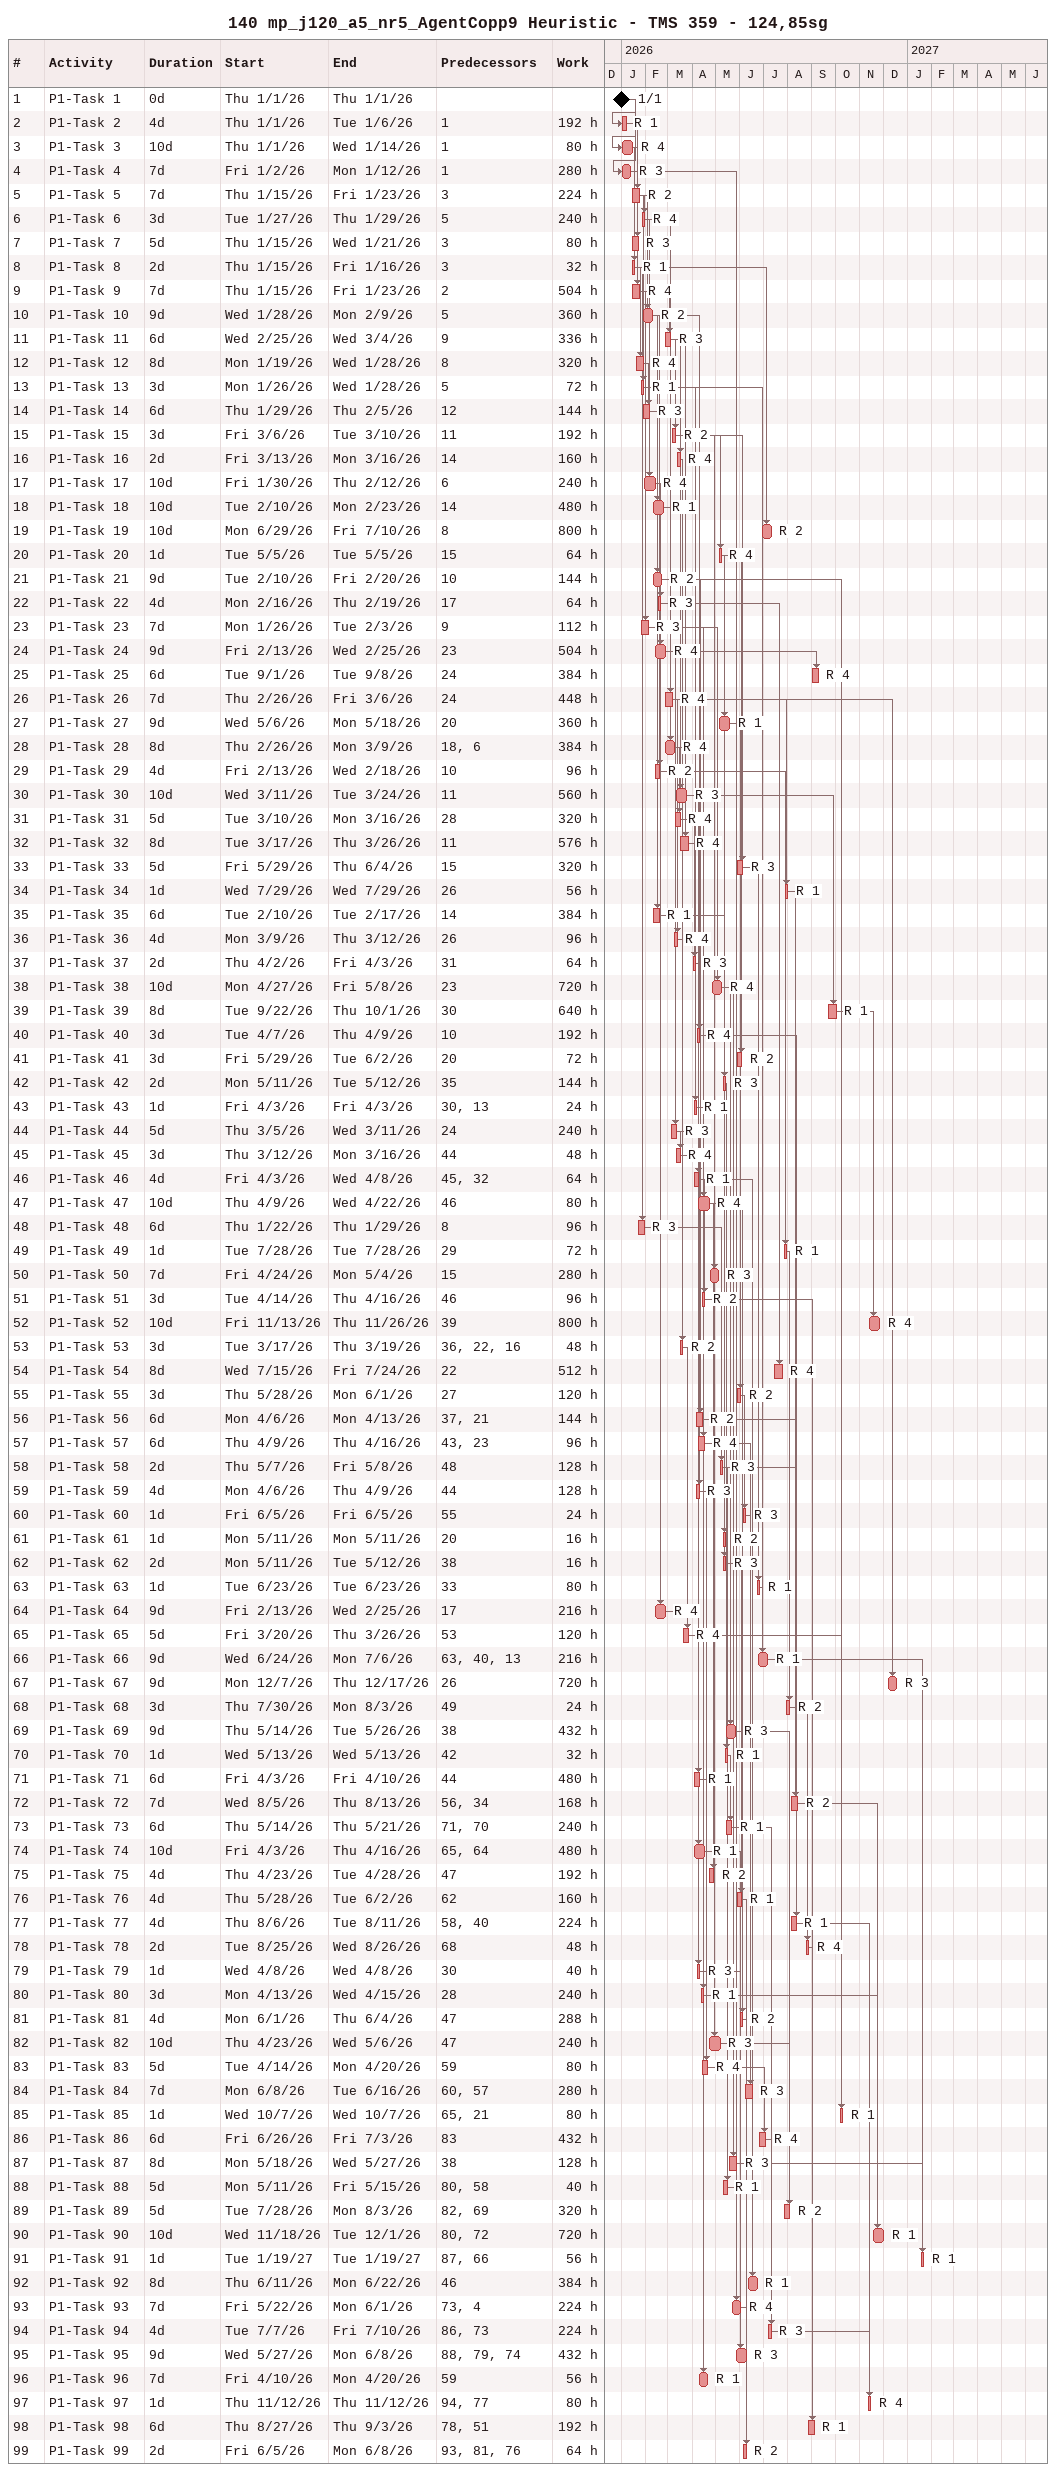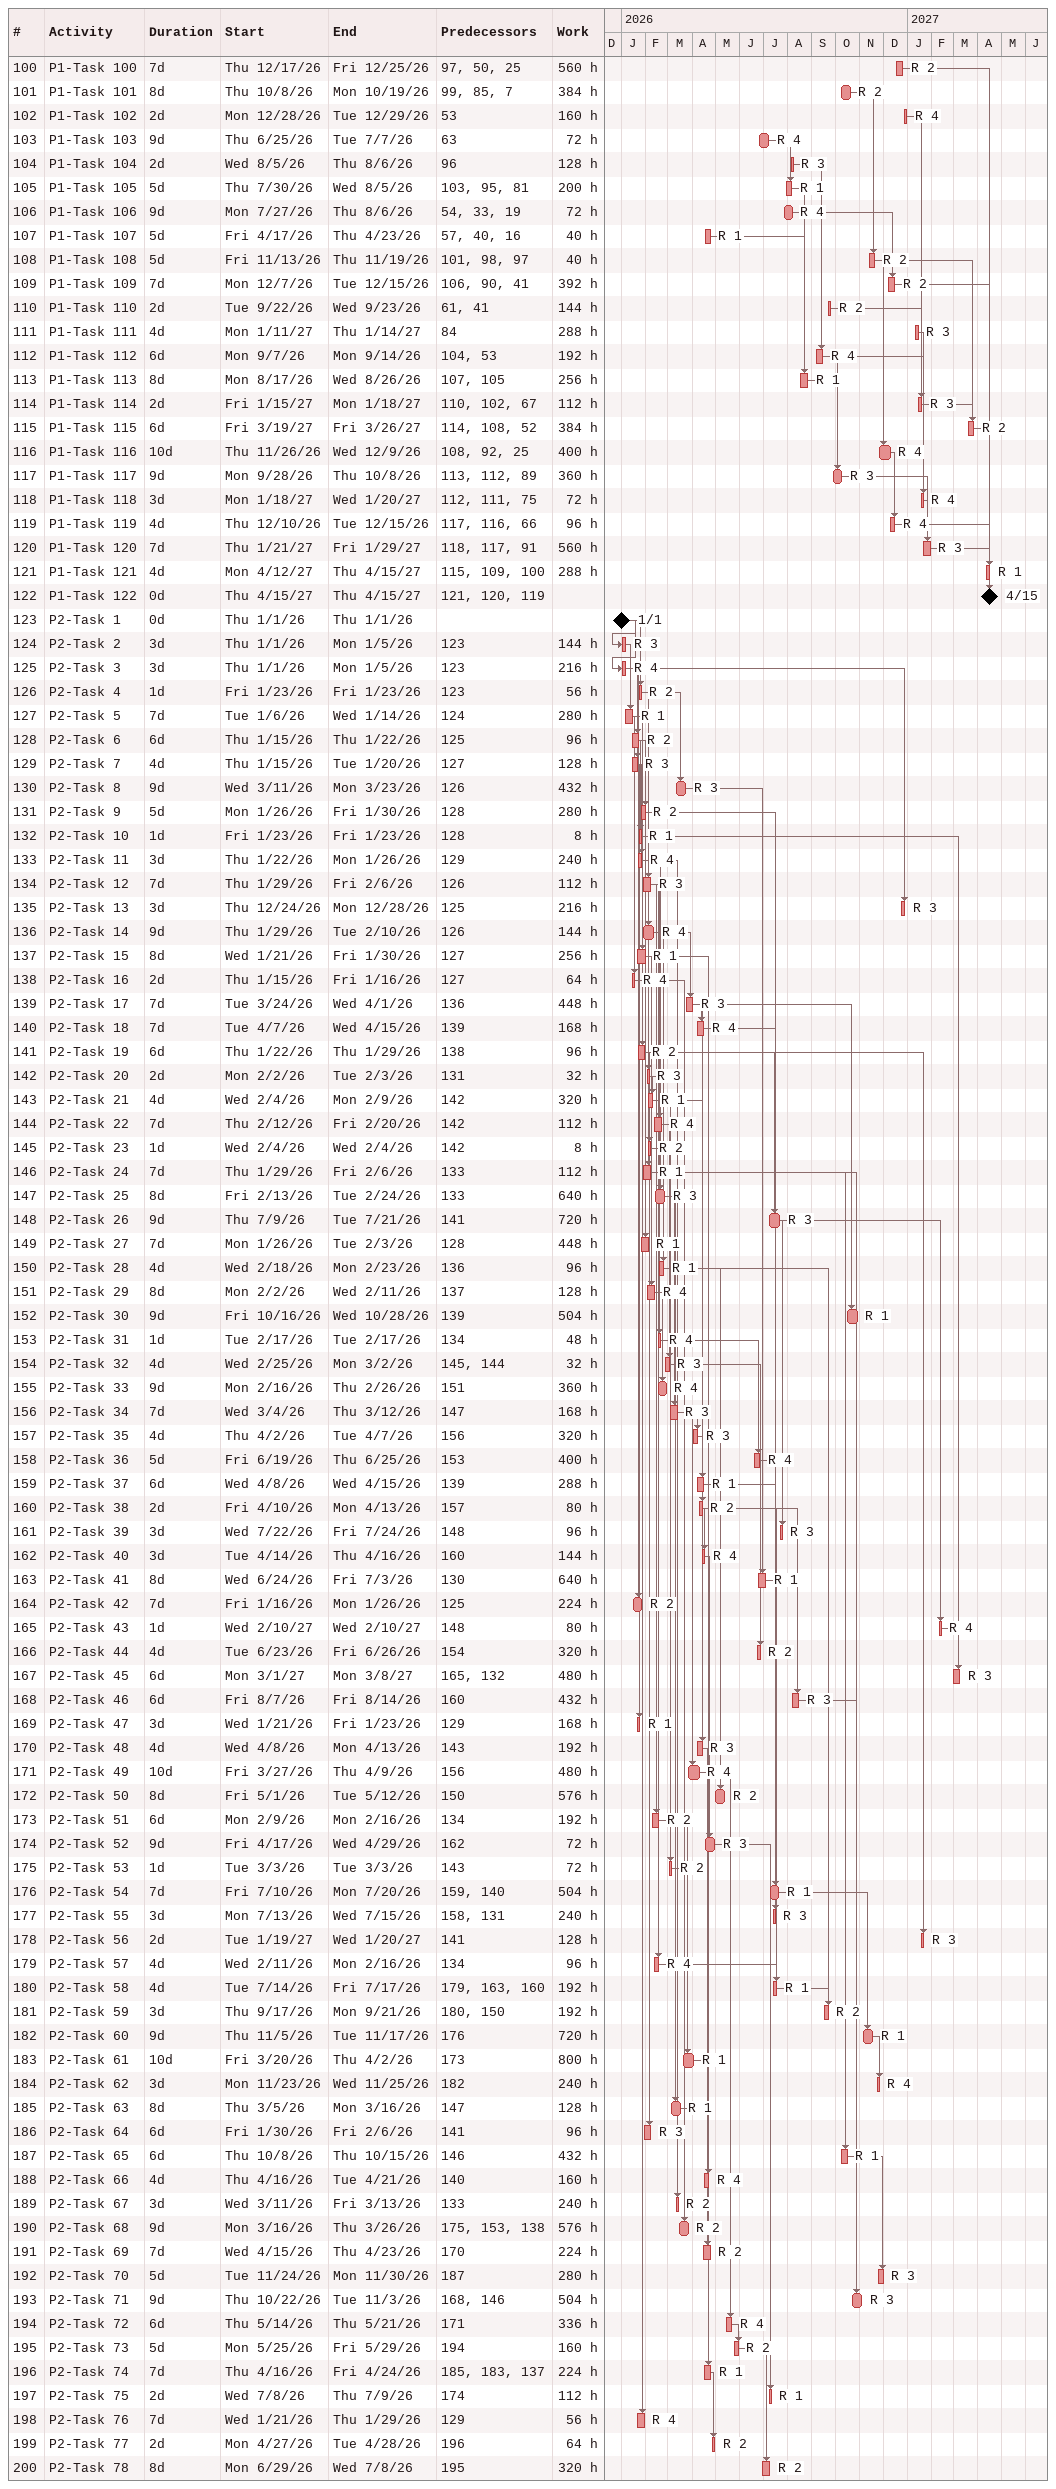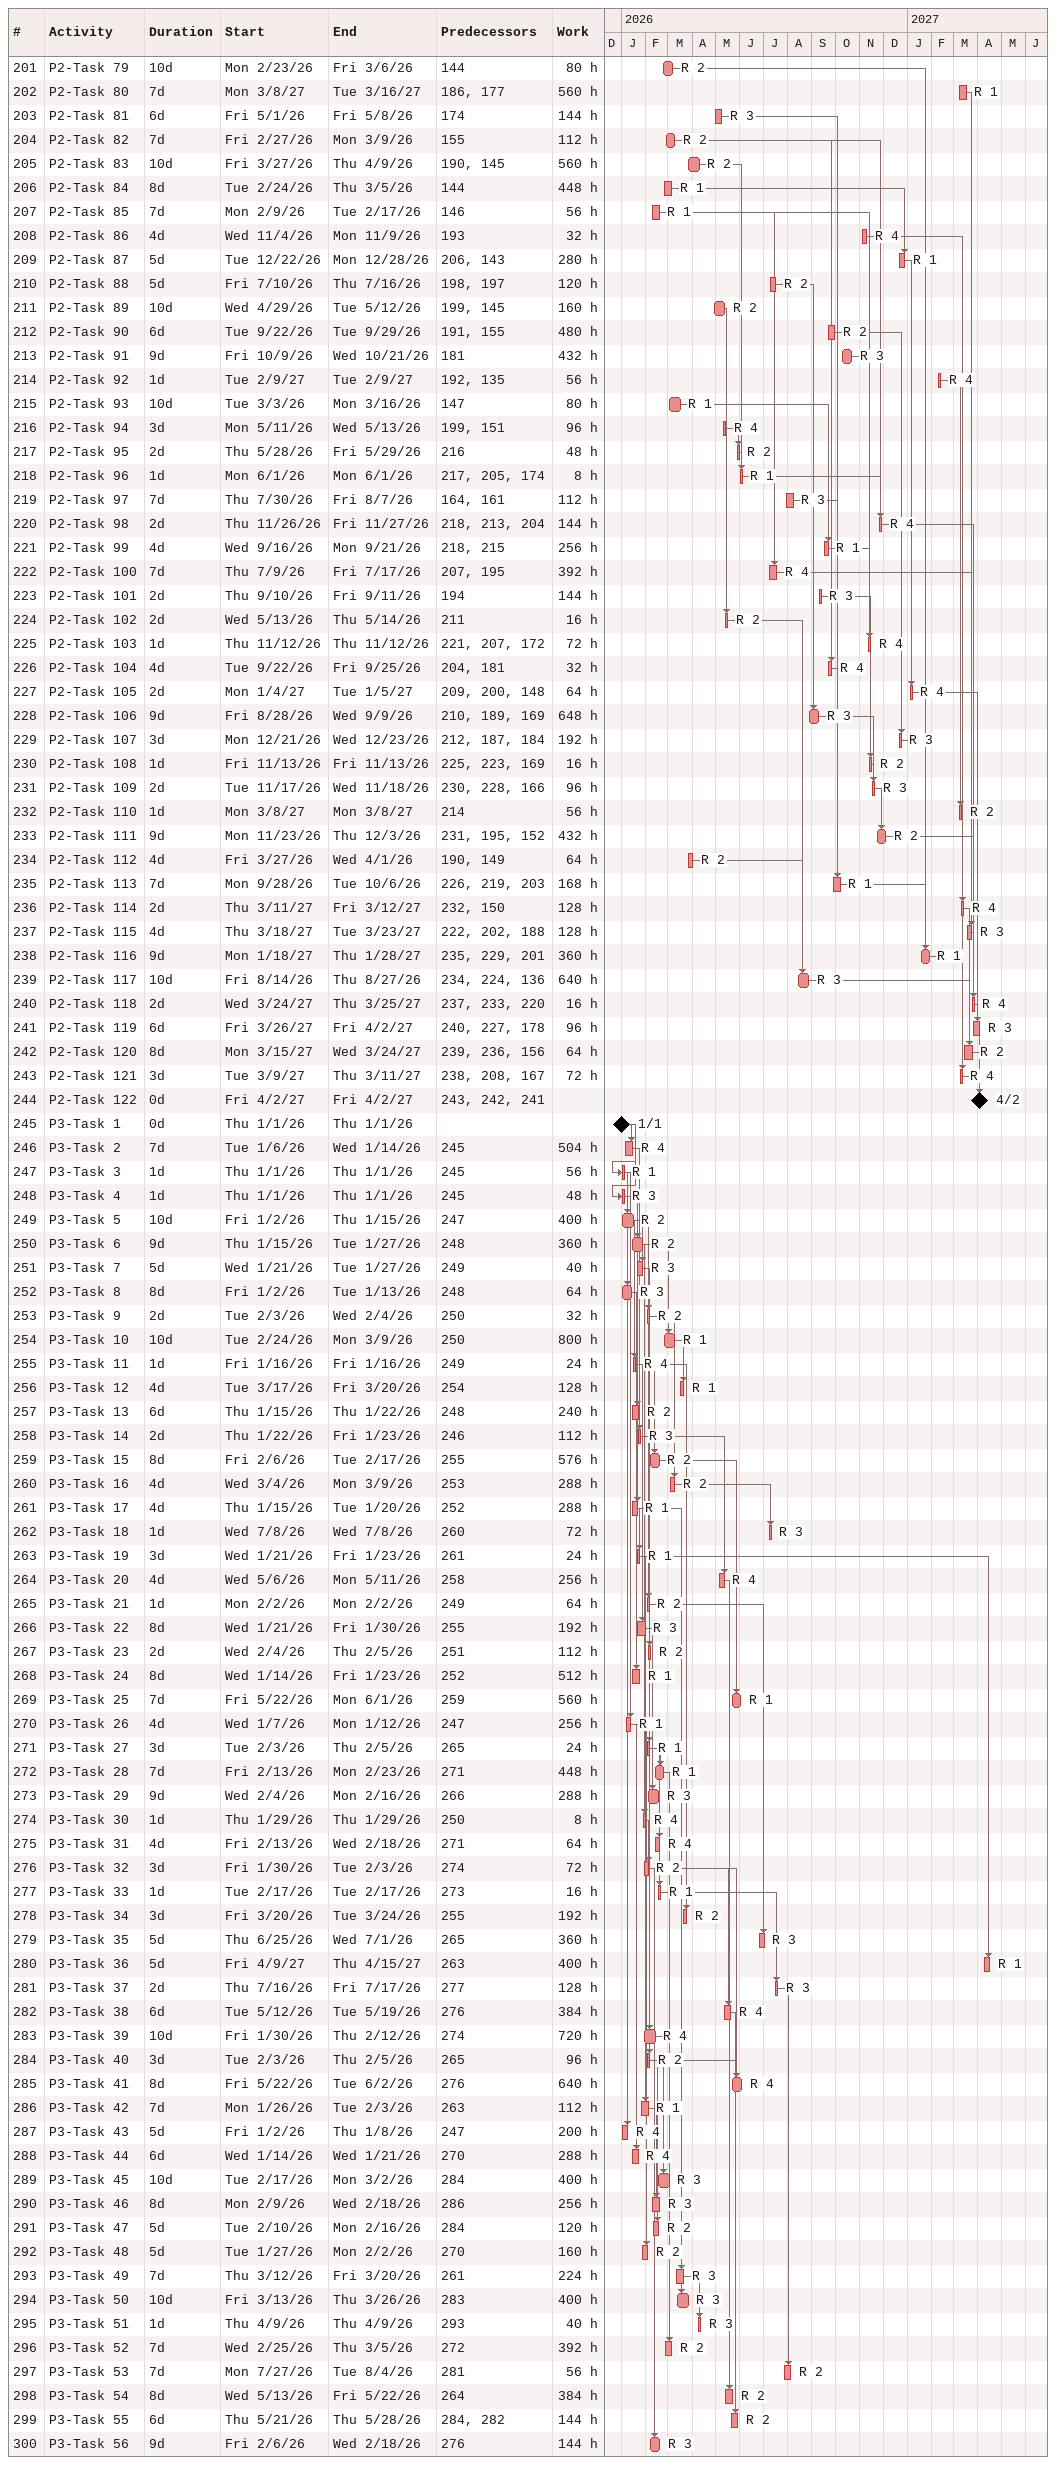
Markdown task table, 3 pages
140 mp_j120_a5_nr5_AgentCopp9 Heuristic - TMS 359 - 124,85sg

| ID | Task | Duration | Start | Finish | Predecessors | Resources | Work (h) |
|---|---|---|---|---|---|---|---|
| 1 | P1-Task 1 | 0d | 2026-01-01 | 2026-01-01 |  |  |  |
| 2 | P1-Task 2 | 4d | 2026-01-01 | 2026-01-06 | 1 | R 1 | 192 |
| 3 | P1-Task 3 | 10d | 2026-01-01 | 2026-01-14 | 1 | R 4 | 80 |
| 4 | P1-Task 4 | 7d | 2026-01-02 | 2026-01-12 | 1 | R 3 | 280 |
| 5 | P1-Task 5 | 7d | 2026-01-15 | 2026-01-23 | 3 | R 2 | 224 |
| 6 | P1-Task 6 | 3d | 2026-01-27 | 2026-01-29 | 5 | R 4 | 240 |
| 7 | P1-Task 7 | 5d | 2026-01-15 | 2026-01-21 | 3 | R 3 | 80 |
| 8 | P1-Task 8 | 2d | 2026-01-15 | 2026-01-16 | 3 | R 1 | 32 |
| 9 | P1-Task 9 | 7d | 2026-01-15 | 2026-01-23 | 2 | R 4 | 504 |
| 10 | P1-Task 10 | 9d | 2026-01-28 | 2026-02-09 | 5 | R 2 | 360 |
| 11 | P1-Task 11 | 6d | 2026-02-25 | 2026-03-04 | 9 | R 3 | 336 |
| 12 | P1-Task 12 | 8d | 2026-01-19 | 2026-01-28 | 8 | R 4 | 320 |
| 13 | P1-Task 13 | 3d | 2026-01-26 | 2026-01-28 | 5 | R 1 | 72 |
| 14 | P1-Task 14 | 6d | 2026-01-29 | 2026-02-05 | 12 | R 3 | 144 |
| 15 | P1-Task 15 | 3d | 2026-03-06 | 2026-03-10 | 11 | R 2 | 192 |
| 16 | P1-Task 16 | 2d | 2026-03-13 | 2026-03-16 | 14 | R 4 | 160 |
| 17 | P1-Task 17 | 10d | 2026-01-30 | 2026-02-12 | 6 | R 4 | 240 |
| 18 | P1-Task 18 | 10d | 2026-02-10 | 2026-02-23 | 14 | R 1 | 480 |
| 19 | P1-Task 19 | 10d | 2026-06-29 | 2026-07-10 | 8 | R 2 | 800 |
| 20 | P1-Task 20 | 1d | 2026-05-05 | 2026-05-05 | 15 | R 4 | 64 |
| 21 | P1-Task 21 | 9d | 2026-02-10 | 2026-02-20 | 10 | R 2 | 144 |
| 22 | P1-Task 22 | 4d | 2026-02-16 | 2026-02-19 | 17 | R 3 | 64 |
| 23 | P1-Task 23 | 7d | 2026-01-26 | 2026-02-03 | 9 | R 3 | 112 |
| 24 | P1-Task 24 | 9d | 2026-02-13 | 2026-02-25 | 23 | R 4 | 504 |
| 25 | P1-Task 25 | 6d | 2026-09-01 | 2026-09-08 | 24 | R 4 | 384 |
| 26 | P1-Task 26 | 7d | 2026-02-26 | 2026-03-06 | 24 | R 4 | 448 |
| 27 | P1-Task 27 | 9d | 2026-05-06 | 2026-05-18 | 20 | R 1 | 360 |
| 28 | P1-Task 28 | 8d | 2026-02-26 | 2026-03-09 | 18, 6 | R 4 | 384 |
| 29 | P1-Task 29 | 4d | 2026-02-13 | 2026-02-18 | 10 | R 2 | 96 |
| 30 | P1-Task 30 | 10d | 2026-03-11 | 2026-03-24 | 11 | R 3 | 560 |
| 31 | P1-Task 31 | 5d | 2026-03-10 | 2026-03-16 | 28 | R 4 | 320 |
| 32 | P1-Task 32 | 8d | 2026-03-17 | 2026-03-26 | 11 | R 4 | 576 |
| 33 | P1-Task 33 | 5d | 2026-05-29 | 2026-06-04 | 15 | R 3 | 320 |
| 34 | P1-Task 34 | 1d | 2026-07-29 | 2026-07-29 | 26 | R 1 | 56 |
| 35 | P1-Task 35 | 6d | 2026-02-10 | 2026-02-17 | 14 | R 1 | 384 |
| 36 | P1-Task 36 | 4d | 2026-03-09 | 2026-03-12 | 26 | R 4 | 96 |
| 37 | P1-Task 37 | 2d | 2026-04-02 | 2026-04-03 | 31 | R 3 | 64 |
| 38 | P1-Task 38 | 10d | 2026-04-27 | 2026-05-08 | 23 | R 4 | 720 |
| 39 | P1-Task 39 | 8d | 2026-09-22 | 2026-10-01 | 30 | R 1 | 640 |
| 40 | P1-Task 40 | 3d | 2026-04-07 | 2026-04-09 | 10 | R 4 | 192 |
| 41 | P1-Task 41 | 3d | 2026-05-29 | 2026-06-02 | 20 | R 2 | 72 |
| 42 | P1-Task 42 | 2d | 2026-05-11 | 2026-05-12 | 35 | R 3 | 144 |
| 43 | P1-Task 43 | 1d | 2026-04-03 | 2026-04-03 | 30, 13 | R 1 | 24 |
| 44 | P1-Task 44 | 5d | 2026-03-05 | 2026-03-11 | 24 | R 3 | 240 |
| 45 | P1-Task 45 | 3d | 2026-03-12 | 2026-03-16 | 44 | R 4 | 48 |
| 46 | P1-Task 46 | 4d | 2026-04-03 | 2026-04-08 | 45, 32 | R 1 | 64 |
| 47 | P1-Task 47 | 10d | 2026-04-09 | 2026-04-22 | 46 | R 4 | 80 |
| 48 | P1-Task 48 | 6d | 2026-01-22 | 2026-01-29 | 8 | R 3 | 96 |
| 49 | P1-Task 49 | 1d | 2026-07-28 | 2026-07-28 | 29 | R 1 | 72 |
| 50 | P1-Task 50 | 7d | 2026-04-24 | 2026-05-04 | 15 | R 3 | 280 |
| 51 | P1-Task 51 | 3d | 2026-04-14 | 2026-04-16 | 46 | R 2 | 96 |
| 52 | P1-Task 52 | 10d | 2026-11-13 | 2026-11-26 | 39 | R 4 | 800 |
| 53 | P1-Task 53 | 3d | 2026-03-17 | 2026-03-19 | 36, 22, 16 | R 2 | 48 |
| 54 | P1-Task 54 | 8d | 2026-07-15 | 2026-07-24 | 22 | R 4 | 512 |
| 55 | P1-Task 55 | 3d | 2026-05-28 | 2026-06-01 | 27 | R 2 | 120 |
| 56 | P1-Task 56 | 6d | 2026-04-06 | 2026-04-13 | 37, 21 | R 2 | 144 |
| 57 | P1-Task 57 | 6d | 2026-04-09 | 2026-04-16 | 43, 23 | R 4 | 96 |
| 58 | P1-Task 58 | 2d | 2026-05-07 | 2026-05-08 | 48 | R 3 | 128 |
| 59 | P1-Task 59 | 4d | 2026-04-06 | 2026-04-09 | 44 | R 3 | 128 |
| 60 | P1-Task 60 | 1d | 2026-06-05 | 2026-06-05 | 55 | R 3 | 24 |
| 61 | P1-Task 61 | 1d | 2026-05-11 | 2026-05-11 | 20 | R 2 | 16 |
| 62 | P1-Task 62 | 2d | 2026-05-11 | 2026-05-12 | 38 | R 3 | 16 |
| 63 | P1-Task 63 | 1d | 2026-06-23 | 2026-06-23 | 33 | R 1 | 80 |
| 64 | P1-Task 64 | 9d | 2026-02-13 | 2026-02-25 | 17 | R 4 | 216 |
| 65 | P1-Task 65 | 5d | 2026-03-20 | 2026-03-26 | 53 | R 4 | 120 |
| 66 | P1-Task 66 | 9d | 2026-06-24 | 2026-07-06 | 63, 40, 13 | R 1 | 216 |
| 67 | P1-Task 67 | 9d | 2026-12-07 | 2026-12-17 | 26 | R 3 | 720 |
| 68 | P1-Task 68 | 3d | 2026-07-30 | 2026-08-03 | 49 | R 2 | 24 |
| 69 | P1-Task 69 | 9d | 2026-05-14 | 2026-05-26 | 38 | R 3 | 432 |
| 70 | P1-Task 70 | 1d | 2026-05-13 | 2026-05-13 | 42 | R 1 | 32 |
| 71 | P1-Task 71 | 6d | 2026-04-03 | 2026-04-10 | 44 | R 1 | 480 |
| 72 | P1-Task 72 | 7d | 2026-08-05 | 2026-08-13 | 56, 34 | R 2 | 168 |
| 73 | P1-Task 73 | 6d | 2026-05-14 | 2026-05-21 | 71, 70 | R 1 | 240 |
| 74 | P1-Task 74 | 10d | 2026-04-03 | 2026-04-16 | 65, 64 | R 1 | 480 |
| 75 | P1-Task 75 | 4d | 2026-04-23 | 2026-04-28 | 47 | R 2 | 192 |
| 76 | P1-Task 76 | 4d | 2026-05-28 | 2026-06-02 | 62 | R 1 | 160 |
| 77 | P1-Task 77 | 4d | 2026-08-06 | 2026-08-11 | 58, 40 | R 1 | 224 |
| 78 | P1-Task 78 | 2d | 2026-08-25 | 2026-08-26 | 68 | R 4 | 48 |
| 79 | P1-Task 79 | 1d | 2026-04-08 | 2026-04-08 | 30 | R 3 | 40 |
| 80 | P1-Task 80 | 3d | 2026-04-13 | 2026-04-15 | 28 | R 1 | 240 |
| 81 | P1-Task 81 | 4d | 2026-06-01 | 2026-06-04 | 47 | R 2 | 288 |
| 82 | P1-Task 82 | 10d | 2026-04-23 | 2026-05-06 | 47 | R 3 | 240 |
| 83 | P1-Task 83 | 5d | 2026-04-14 | 2026-04-20 | 59 | R 4 | 80 |
| 84 | P1-Task 84 | 7d | 2026-06-08 | 2026-06-16 | 60, 57 | R 3 | 280 |
| 85 | P1-Task 85 | 1d | 2026-10-07 | 2026-10-07 | 65, 21 | R 1 | 80 |
| 86 | P1-Task 86 | 6d | 2026-06-26 | 2026-07-03 | 83 | R 4 | 432 |
| 87 | P1-Task 87 | 8d | 2026-05-18 | 2026-05-27 | 38 | R 3 | 128 |
| 88 | P1-Task 88 | 5d | 2026-05-11 | 2026-05-15 | 80, 58 | R 1 | 40 |
| 89 | P1-Task 89 | 5d | 2026-07-28 | 2026-08-03 | 82, 69 | R 2 | 320 |
| 90 | P1-Task 90 | 10d | 2026-11-18 | 2026-12-01 | 80, 72 | R 1 | 720 |
| 91 | P1-Task 91 | 1d | 2027-01-19 | 2027-01-19 | 87, 66 | R 1 | 56 |
| 92 | P1-Task 92 | 8d | 2026-06-11 | 2026-06-22 | 46 | R 1 | 384 |
| 93 | P1-Task 93 | 7d | 2026-05-22 | 2026-06-01 | 73, 4 | R 4 | 224 |
| 94 | P1-Task 94 | 4d | 2026-07-07 | 2026-07-10 | 86, 73 | R 3 | 224 |
| 95 | P1-Task 95 | 9d | 2026-05-27 | 2026-06-08 | 88, 79, 74 | R 3 | 432 |
| 96 | P1-Task 96 | 7d | 2026-04-10 | 2026-04-20 | 59 | R 1 | 56 |
| 97 | P1-Task 97 | 1d | 2026-11-12 | 2026-11-12 | 94, 77 | R 4 | 80 |
| 98 | P1-Task 98 | 6d | 2026-08-27 | 2026-09-03 | 78, 51 | R 1 | 192 |
| 99 | P1-Task 99 | 2d | 2026-06-05 | 2026-06-08 | 93, 81, 76 | R 2 | 64 |
| 100 | P1-Task 100 | 7d | 2026-12-17 | 2026-12-25 | 97, 50, 25 | R 2 | 560 |
| 101 | P1-Task 101 | 8d | 2026-10-08 | 2026-10-19 | 99, 85, 7 | R 2 | 384 |
| 102 | P1-Task 102 | 2d | 2026-12-28 | 2026-12-29 | 53 | R 4 | 160 |
| 103 | P1-Task 103 | 9d | 2026-06-25 | 2026-07-07 | 63 | R 4 | 72 |
| 104 | P1-Task 104 | 2d | 2026-08-05 | 2026-08-06 | 96 | R 3 | 128 |
| 105 | P1-Task 105 | 5d | 2026-07-30 | 2026-08-05 | 103, 95, 81 | R 1 | 200 |
| 106 | P1-Task 106 | 9d | 2026-07-27 | 2026-08-06 | 54, 33, 19 | R 4 | 72 |
| 107 | P1-Task 107 | 5d | 2026-04-17 | 2026-04-23 | 57, 40, 16 | R 1 | 40 |
| 108 | P1-Task 108 | 5d | 2026-11-13 | 2026-11-19 | 101, 98, 97 | R 2 | 40 |
| 109 | P1-Task 109 | 7d | 2026-12-07 | 2026-12-15 | 106, 90, 41 | R 2 | 392 |
| 110 | P1-Task 110 | 2d | 2026-09-22 | 2026-09-23 | 61, 41 | R 2 | 144 |
| 111 | P1-Task 111 | 4d | 2027-01-11 | 2027-01-14 | 84 | R 3 | 288 |
| 112 | P1-Task 112 | 6d | 2026-09-07 | 2026-09-14 | 104, 53 | R 4 | 192 |
| 113 | P1-Task 113 | 8d | 2026-08-17 | 2026-08-26 | 107, 105 | R 1 | 256 |
| 114 | P1-Task 114 | 2d | 2027-01-15 | 2027-01-18 | 110, 102, 67 | R 3 | 112 |
| 115 | P1-Task 115 | 6d | 2027-03-19 | 2027-03-26 | 114, 108, 52 | R 2 | 384 |
| 116 | P1-Task 116 | 10d | 2026-11-26 | 2026-12-09 | 108, 92, 25 | R 4 | 400 |
| 117 | P1-Task 117 | 9d | 2026-09-28 | 2026-10-08 | 113, 112, 89 | R 3 | 360 |
| 118 | P1-Task 118 | 3d | 2027-01-18 | 2027-01-20 | 112, 111, 75 | R 4 | 72 |
| 119 | P1-Task 119 | 4d | 2026-12-10 | 2026-12-15 | 117, 116, 66 | R 4 | 96 |
| 120 | P1-Task 120 | 7d | 2027-01-21 | 2027-01-29 | 118, 117, 91 | R 3 | 560 |
| 121 | P1-Task 121 | 4d | 2027-04-12 | 2027-04-15 | 115, 109, 100 | R 1 | 288 |
| 122 | P1-Task 122 | 0d | 2027-04-15 | 2027-04-15 | 121, 120, 119 |  |  |
| 123 | P2-Task 1 | 0d | 2026-01-01 | 2026-01-01 |  |  |  |
| 124 | P2-Task 2 | 3d | 2026-01-01 | 2026-01-05 | 123 | R 3 | 144 |
| 125 | P2-Task 3 | 3d | 2026-01-01 | 2026-01-05 | 123 | R 4 | 216 |
| 126 | P2-Task 4 | 1d | 2026-01-23 | 2026-01-23 | 123 | R 2 | 56 |
| 127 | P2-Task 5 | 7d | 2026-01-06 | 2026-01-14 | 124 | R 1 | 280 |
| 128 | P2-Task 6 | 6d | 2026-01-15 | 2026-01-22 | 125 | R 2 | 96 |
| 129 | P2-Task 7 | 4d | 2026-01-15 | 2026-01-20 | 127 | R 3 | 128 |
| 130 | P2-Task 8 | 9d | 2026-03-11 | 2026-03-23 | 126 | R 3 | 432 |
| 131 | P2-Task 9 | 5d | 2026-01-26 | 2026-01-30 | 128 | R 2 | 280 |
| 132 | P2-Task 10 | 1d | 2026-01-23 | 2026-01-23 | 128 | R 1 | 8 |
| 133 | P2-Task 11 | 3d | 2026-01-22 | 2026-01-26 | 129 | R 4 | 240 |
| 134 | P2-Task 12 | 7d | 2026-01-29 | 2026-02-06 | 126 | R 3 | 112 |
| 135 | P2-Task 13 | 3d | 2026-12-24 | 2026-12-28 | 125 | R 3 | 216 |
| 136 | P2-Task 14 | 9d | 2026-01-29 | 2026-02-10 | 126 | R 4 | 144 |
| 137 | P2-Task 15 | 8d | 2026-01-21 | 2026-01-30 | 127 | R 1 | 256 |
| 138 | P2-Task 16 | 2d | 2026-01-15 | 2026-01-16 | 127 | R 4 | 64 |
| 139 | P2-Task 17 | 7d | 2026-03-24 | 2026-04-01 | 136 | R 3 | 448 |
| 140 | P2-Task 18 | 7d | 2026-04-07 | 2026-04-15 | 139 | R 4 | 168 |
| 141 | P2-Task 19 | 6d | 2026-01-22 | 2026-01-29 | 138 | R 2 | 96 |
| 142 | P2-Task 20 | 2d | 2026-02-02 | 2026-02-03 | 131 | R 3 | 32 |
| 143 | P2-Task 21 | 4d | 2026-02-04 | 2026-02-09 | 142 | R 1 | 320 |
| 144 | P2-Task 22 | 7d | 2026-02-12 | 2026-02-20 | 142 | R 4 | 112 |
| 145 | P2-Task 23 | 1d | 2026-02-04 | 2026-02-04 | 142 | R 2 | 8 |
| 146 | P2-Task 24 | 7d | 2026-01-29 | 2026-02-06 | 133 | R 1 | 112 |
| 147 | P2-Task 25 | 8d | 2026-02-13 | 2026-02-24 | 133 | R 3 | 640 |
| 148 | P2-Task 26 | 9d | 2026-07-09 | 2026-07-21 | 141 | R 3 | 720 |
| 149 | P2-Task 27 | 7d | 2026-01-26 | 2026-02-03 | 128 | R 1 | 448 |
| 150 | P2-Task 28 | 4d | 2026-02-18 | 2026-02-23 | 136 | R 1 | 96 |
| 151 | P2-Task 29 | 8d | 2026-02-02 | 2026-02-11 | 137 | R 4 | 128 |
| 152 | P2-Task 30 | 9d | 2026-10-16 | 2026-10-28 | 139 | R 1 | 504 |
| 153 | P2-Task 31 | 1d | 2026-02-17 | 2026-02-17 | 134 | R 4 | 48 |
| 154 | P2-Task 32 | 4d | 2026-02-25 | 2026-03-02 | 145, 144 | R 3 | 32 |
| 155 | P2-Task 33 | 9d | 2026-02-16 | 2026-02-26 | 151 | R 4 | 360 |
| 156 | P2-Task 34 | 7d | 2026-03-04 | 2026-03-12 | 147 | R 3 | 168 |
| 157 | P2-Task 35 | 4d | 2026-04-02 | 2026-04-07 | 156 | R 3 | 320 |
| 158 | P2-Task 36 | 5d | 2026-06-19 | 2026-06-25 | 153 | R 4 | 400 |
| 159 | P2-Task 37 | 6d | 2026-04-08 | 2026-04-15 | 139 | R 1 | 288 |
| 160 | P2-Task 38 | 2d | 2026-04-10 | 2026-04-13 | 157 | R 2 | 80 |
| 161 | P2-Task 39 | 3d | 2026-07-22 | 2026-07-24 | 148 | R 3 | 96 |
| 162 | P2-Task 40 | 3d | 2026-04-14 | 2026-04-16 | 160 | R 4 | 144 |
| 163 | P2-Task 41 | 8d | 2026-06-24 | 2026-07-03 | 130 | R 1 | 640 |
| 164 | P2-Task 42 | 7d | 2026-01-16 | 2026-01-26 | 125 | R 2 | 224 |
| 165 | P2-Task 43 | 1d | 2027-02-10 | 2027-02-10 | 148 | R 4 | 80 |
| 166 | P2-Task 44 | 4d | 2026-06-23 | 2026-06-26 | 154 | R 2 | 320 |
| 167 | P2-Task 45 | 6d | 2027-03-01 | 2027-03-08 | 165, 132 | R 3 | 480 |
| 168 | P2-Task 46 | 6d | 2026-08-07 | 2026-08-14 | 160 | R 3 | 432 |
| 169 | P2-Task 47 | 3d | 2026-01-21 | 2026-01-23 | 129 | R 1 | 168 |
| 170 | P2-Task 48 | 4d | 2026-04-08 | 2026-04-13 | 143 | R 3 | 192 |
| 171 | P2-Task 49 | 10d | 2026-03-27 | 2026-04-09 | 156 | R 4 | 480 |
| 172 | P2-Task 50 | 8d | 2026-05-01 | 2026-05-12 | 150 | R 2 | 576 |
| 173 | P2-Task 51 | 6d | 2026-02-09 | 2026-02-16 | 134 | R 2 | 192 |
| 174 | P2-Task 52 | 9d | 2026-04-17 | 2026-04-29 | 162 | R 3 | 72 |
| 175 | P2-Task 53 | 1d | 2026-03-03 | 2026-03-03 | 143 | R 2 | 72 |
| 176 | P2-Task 54 | 7d | 2026-07-10 | 2026-07-20 | 159, 140 | R 1 | 504 |
| 177 | P2-Task 55 | 3d | 2026-07-13 | 2026-07-15 | 158, 131 | R 3 | 240 |
| 178 | P2-Task 56 | 2d | 2027-01-19 | 2027-01-20 | 141 | R 3 | 128 |
| 179 | P2-Task 57 | 4d | 2026-02-11 | 2026-02-16 | 134 | R 4 | 96 |
| 180 | P2-Task 58 | 4d | 2026-07-14 | 2026-07-17 | 179, 163, 160 | R 1 | 192 |
| 181 | P2-Task 59 | 3d | 2026-09-17 | 2026-09-21 | 180, 150 | R 2 | 192 |
| 182 | P2-Task 60 | 9d | 2026-11-05 | 2026-11-17 | 176 | R 1 | 720 |
| 183 | P2-Task 61 | 10d | 2026-03-20 | 2026-04-02 | 173 | R 1 | 800 |
| 184 | P2-Task 62 | 3d | 2026-11-23 | 2026-11-25 | 182 | R 4 | 240 |
| 185 | P2-Task 63 | 8d | 2026-03-05 | 2026-03-16 | 147 | R 1 | 128 |
| 186 | P2-Task 64 | 6d | 2026-01-30 | 2026-02-06 | 141 | R 3 | 96 |
| 187 | P2-Task 65 | 6d | 2026-10-08 | 2026-10-15 | 146 | R 1 | 432 |
| 188 | P2-Task 66 | 4d | 2026-04-16 | 2026-04-21 | 140 | R 4 | 160 |
| 189 | P2-Task 67 | 3d | 2026-03-11 | 2026-03-13 | 133 | R 2 | 240 |
| 190 | P2-Task 68 | 9d | 2026-03-16 | 2026-03-26 | 175, 153, 138 | R 2 | 576 |
| 191 | P2-Task 69 | 7d | 2026-04-15 | 2026-04-23 | 170 | R 2 | 224 |
| 192 | P2-Task 70 | 5d | 2026-11-24 | 2026-11-30 | 187 | R 3 | 280 |
| 193 | P2-Task 71 | 9d | 2026-10-22 | 2026-11-03 | 168, 146 | R 3 | 504 |
| 194 | P2-Task 72 | 6d | 2026-05-14 | 2026-05-21 | 171 | R 4 | 336 |
| 195 | P2-Task 73 | 5d | 2026-05-25 | 2026-05-29 | 194 | R 2 | 160 |
| 196 | P2-Task 74 | 7d | 2026-04-16 | 2026-04-24 | 185, 183, 137 | R 1 | 224 |
| 197 | P2-Task 75 | 2d | 2026-07-08 | 2026-07-09 | 174 | R 1 | 112 |
| 198 | P2-Task 76 | 7d | 2026-01-21 | 2026-01-29 | 129 | R 4 | 56 |
| 199 | P2-Task 77 | 2d | 2026-04-27 | 2026-04-28 | 196 | R 2 | 64 |
| 200 | P2-Task 78 | 8d | 2026-06-29 | 2026-07-08 | 195 | R 2 | 320 |
| 201 | P2-Task 79 | 10d | 2026-02-23 | 2026-03-06 | 144 | R 2 | 80 |
| 202 | P2-Task 80 | 7d | 2027-03-08 | 2027-03-16 | 186, 177 | R 1 | 560 |
| 203 | P2-Task 81 | 6d | 2026-05-01 | 2026-05-08 | 174 | R 3 | 144 |
| 204 | P2-Task 82 | 7d | 2026-02-27 | 2026-03-09 | 155 | R 2 | 112 |
| 205 | P2-Task 83 | 10d | 2026-03-27 | 2026-04-09 | 190, 145 | R 2 | 560 |
| 206 | P2-Task 84 | 8d | 2026-02-24 | 2026-03-05 | 144 | R 1 | 448 |
| 207 | P2-Task 85 | 7d | 2026-02-09 | 2026-02-17 | 146 | R 1 | 56 |
| 208 | P2-Task 86 | 4d | 2026-11-04 | 2026-11-09 | 193 | R 4 | 32 |
| 209 | P2-Task 87 | 5d | 2026-12-22 | 2026-12-28 | 206, 143 | R 1 | 280 |
| 210 | P2-Task 88 | 5d | 2026-07-10 | 2026-07-16 | 198, 197 | R 2 | 120 |
| 211 | P2-Task 89 | 10d | 2026-04-29 | 2026-05-12 | 199, 145 | R 2 | 160 |
| 212 | P2-Task 90 | 6d | 2026-09-22 | 2026-09-29 | 191, 155 | R 2 | 480 |
| 213 | P2-Task 91 | 9d | 2026-10-09 | 2026-10-21 | 181 | R 3 | 432 |
| 214 | P2-Task 92 | 1d | 2027-02-09 | 2027-02-09 | 192, 135 | R 4 | 56 |
| 215 | P2-Task 93 | 10d | 2026-03-03 | 2026-03-16 | 147 | R 1 | 80 |
| 216 | P2-Task 94 | 3d | 2026-05-11 | 2026-05-13 | 199, 151 | R 4 | 96 |
| 217 | P2-Task 95 | 2d | 2026-05-28 | 2026-05-29 | 216 | R 2 | 48 |
| 218 | P2-Task 96 | 1d | 2026-06-01 | 2026-06-01 | 217, 205, 174 | R 1 | 8 |
| 219 | P2-Task 97 | 7d | 2026-07-30 | 2026-08-07 | 164, 161 | R 3 | 112 |
| 220 | P2-Task 98 | 2d | 2026-11-26 | 2026-11-27 | 218, 213, 204 | R 4 | 144 |
| 221 | P2-Task 99 | 4d | 2026-09-16 | 2026-09-21 | 218, 215 | R 1 | 256 |
| 222 | P2-Task 100 | 7d | 2026-07-09 | 2026-07-17 | 207, 195 | R 4 | 392 |
| 223 | P2-Task 101 | 2d | 2026-09-10 | 2026-09-11 | 194 | R 3 | 144 |
| 224 | P2-Task 102 | 2d | 2026-05-13 | 2026-05-14 | 211 | R 2 | 16 |
| 225 | P2-Task 103 | 1d | 2026-11-12 | 2026-11-12 | 221, 207, 172 | R 4 | 72 |
| 226 | P2-Task 104 | 4d | 2026-09-22 | 2026-09-25 | 204, 181 | R 4 | 32 |
| 227 | P2-Task 105 | 2d | 2027-01-04 | 2027-01-05 | 209, 200, 148 | R 4 | 64 |
| 228 | P2-Task 106 | 9d | 2026-08-28 | 2026-09-09 | 210, 189, 169 | R 3 | 648 |
| 229 | P2-Task 107 | 3d | 2026-12-21 | 2026-12-23 | 212, 187, 184 | R 3 | 192 |
| 230 | P2-Task 108 | 1d | 2026-11-13 | 2026-11-13 | 225, 223, 169 | R 2 | 16 |
| 231 | P2-Task 109 | 2d | 2026-11-17 | 2026-11-18 | 230, 228, 166 | R 3 | 96 |
| 232 | P2-Task 110 | 1d | 2027-03-08 | 2027-03-08 | 214 | R 2 | 56 |
| 233 | P2-Task 111 | 9d | 2026-11-23 | 2026-12-03 | 231, 195, 152 | R 2 | 432 |
| 234 | P2-Task 112 | 4d | 2026-03-27 | 2026-04-01 | 190, 149 | R 2 | 64 |
| 235 | P2-Task 113 | 7d | 2026-09-28 | 2026-10-06 | 226, 219, 203 | R 1 | 168 |
| 236 | P2-Task 114 | 2d | 2027-03-11 | 2027-03-12 | 232, 150 | R 4 | 128 |
| 237 | P2-Task 115 | 4d | 2027-03-18 | 2027-03-23 | 222, 202, 188 | R 3 | 128 |
| 238 | P2-Task 116 | 9d | 2027-01-18 | 2027-01-28 | 235, 229, 201 | R 1 | 360 |
| 239 | P2-Task 117 | 10d | 2026-08-14 | 2026-08-27 | 234, 224, 136 | R 3 | 640 |
| 240 | P2-Task 118 | 2d | 2027-03-24 | 2027-03-25 | 237, 233, 220 | R 4 | 16 |
| 241 | P2-Task 119 | 6d | 2027-03-26 | 2027-04-02 | 240, 227, 178 | R 3 | 96 |
| 242 | P2-Task 120 | 8d | 2027-03-15 | 2027-03-24 | 239, 236, 156 | R 2 | 64 |
| 243 | P2-Task 121 | 3d | 2027-03-09 | 2027-03-11 | 238, 208, 167 | R 4 | 72 |
| 244 | P2-Task 122 | 0d | 2027-04-02 | 2027-04-02 | 243, 242, 241 |  |  |
| 245 | P3-Task 1 | 0d | 2026-01-01 | 2026-01-01 |  |  |  |
| 246 | P3-Task 2 | 7d | 2026-01-06 | 2026-01-14 | 245 | R 4 | 504 |
| 247 | P3-Task 3 | 1d | 2026-01-01 | 2026-01-01 | 245 | R 1 | 56 |
| 248 | P3-Task 4 | 1d | 2026-01-01 | 2026-01-01 | 245 | R 3 | 48 |
| 249 | P3-Task 5 | 10d | 2026-01-02 | 2026-01-15 | 247 | R 2 | 400 |
| 250 | P3-Task 6 | 9d | 2026-01-15 | 2026-01-27 | 248 | R 2 | 360 |
| 251 | P3-Task 7 | 5d | 2026-01-21 | 2026-01-27 | 249 | R 3 | 40 |
| 252 | P3-Task 8 | 8d | 2026-01-02 | 2026-01-13 | 248 | R 3 | 64 |
| 253 | P3-Task 9 | 2d | 2026-02-03 | 2026-02-04 | 250 | R 2 | 32 |
| 254 | P3-Task 10 | 10d | 2026-02-24 | 2026-03-09 | 250 | R 1 | 800 |
| 255 | P3-Task 11 | 1d | 2026-01-16 | 2026-01-16 | 249 | R 4 | 24 |
| 256 | P3-Task 12 | 4d | 2026-03-17 | 2026-03-20 | 254 | R 1 | 128 |
| 257 | P3-Task 13 | 6d | 2026-01-15 | 2026-01-22 | 248 | R 2 | 240 |
| 258 | P3-Task 14 | 2d | 2026-01-22 | 2026-01-23 | 246 | R 3 | 112 |
| 259 | P3-Task 15 | 8d | 2026-02-06 | 2026-02-17 | 255 | R 2 | 576 |
| 260 | P3-Task 16 | 4d | 2026-03-04 | 2026-03-09 | 253 | R 2 | 288 |
| 261 | P3-Task 17 | 4d | 2026-01-15 | 2026-01-20 | 252 | R 1 | 288 |
| 262 | P3-Task 18 | 1d | 2026-07-08 | 2026-07-08 | 260 | R 3 | 72 |
| 263 | P3-Task 19 | 3d | 2026-01-21 | 2026-01-23 | 261 | R 1 | 24 |
| 264 | P3-Task 20 | 4d | 2026-05-06 | 2026-05-11 | 258 | R 4 | 256 |
| 265 | P3-Task 21 | 1d | 2026-02-02 | 2026-02-02 | 249 | R 2 | 64 |
| 266 | P3-Task 22 | 8d | 2026-01-21 | 2026-01-30 | 255 | R 3 | 192 |
| 267 | P3-Task 23 | 2d | 2026-02-04 | 2026-02-05 | 251 | R 2 | 112 |
| 268 | P3-Task 24 | 8d | 2026-01-14 | 2026-01-23 | 252 | R 1 | 512 |
| 269 | P3-Task 25 | 7d | 2026-05-22 | 2026-06-01 | 259 | R 1 | 560 |
| 270 | P3-Task 26 | 4d | 2026-01-07 | 2026-01-12 | 247 | R 1 | 256 |
| 271 | P3-Task 27 | 3d | 2026-02-03 | 2026-02-05 | 265 | R 1 | 24 |
| 272 | P3-Task 28 | 7d | 2026-02-13 | 2026-02-23 | 271 | R 1 | 448 |
| 273 | P3-Task 29 | 9d | 2026-02-04 | 2026-02-16 | 266 | R 3 | 288 |
| 274 | P3-Task 30 | 1d | 2026-01-29 | 2026-01-29 | 250 | R 4 | 8 |
| 275 | P3-Task 31 | 4d | 2026-02-13 | 2026-02-18 | 271 | R 4 | 64 |
| 276 | P3-Task 32 | 3d | 2026-01-30 | 2026-02-03 | 274 | R 2 | 72 |
| 277 | P3-Task 33 | 1d | 2026-02-17 | 2026-02-17 | 273 | R 1 | 16 |
| 278 | P3-Task 34 | 3d | 2026-03-20 | 2026-03-24 | 255 | R 2 | 192 |
| 279 | P3-Task 35 | 5d | 2026-06-25 | 2026-07-01 | 265 | R 3 | 360 |
| 280 | P3-Task 36 | 5d | 2027-04-09 | 2027-04-15 | 263 | R 1 | 400 |
| 281 | P3-Task 37 | 2d | 2026-07-16 | 2026-07-17 | 277 | R 3 | 128 |
| 282 | P3-Task 38 | 6d | 2026-05-12 | 2026-05-19 | 276 | R 4 | 384 |
| 283 | P3-Task 39 | 10d | 2026-01-30 | 2026-02-12 | 274 | R 4 | 720 |
| 284 | P3-Task 40 | 3d | 2026-02-03 | 2026-02-05 | 265 | R 2 | 96 |
| 285 | P3-Task 41 | 8d | 2026-05-22 | 2026-06-02 | 276 | R 4 | 640 |
| 286 | P3-Task 42 | 7d | 2026-01-26 | 2026-02-03 | 263 | R 1 | 112 |
| 287 | P3-Task 43 | 5d | 2026-01-02 | 2026-01-08 | 247 | R 4 | 200 |
| 288 | P3-Task 44 | 6d | 2026-01-14 | 2026-01-21 | 270 | R 4 | 288 |
| 289 | P3-Task 45 | 10d | 2026-02-17 | 2026-03-02 | 284 | R 3 | 400 |
| 290 | P3-Task 46 | 8d | 2026-02-09 | 2026-02-18 | 286 | R 3 | 256 |
| 291 | P3-Task 47 | 5d | 2026-02-10 | 2026-02-16 | 284 | R 2 | 120 |
| 292 | P3-Task 48 | 5d | 2026-01-27 | 2026-02-02 | 270 | R 2 | 160 |
| 293 | P3-Task 49 | 7d | 2026-03-12 | 2026-03-20 | 261 | R 3 | 224 |
| 294 | P3-Task 50 | 10d | 2026-03-13 | 2026-03-26 | 283 | R 3 | 400 |
| 295 | P3-Task 51 | 1d | 2026-04-09 | 2026-04-09 | 293 | R 3 | 40 |
| 296 | P3-Task 52 | 7d | 2026-02-25 | 2026-03-05 | 272 | R 2 | 392 |
| 297 | P3-Task 53 | 7d | 2026-07-27 | 2026-08-04 | 281 | R 2 | 56 |
| 298 | P3-Task 54 | 8d | 2026-05-13 | 2026-05-22 | 264 | R 2 | 384 |
| 299 | P3-Task 55 | 6d | 2026-05-21 | 2026-05-28 | 284, 282 | R 2 | 144 |
| 300 | P3-Task 56 | 9d | 2026-02-06 | 2026-02-18 | 276 | R 3 | 144 |
